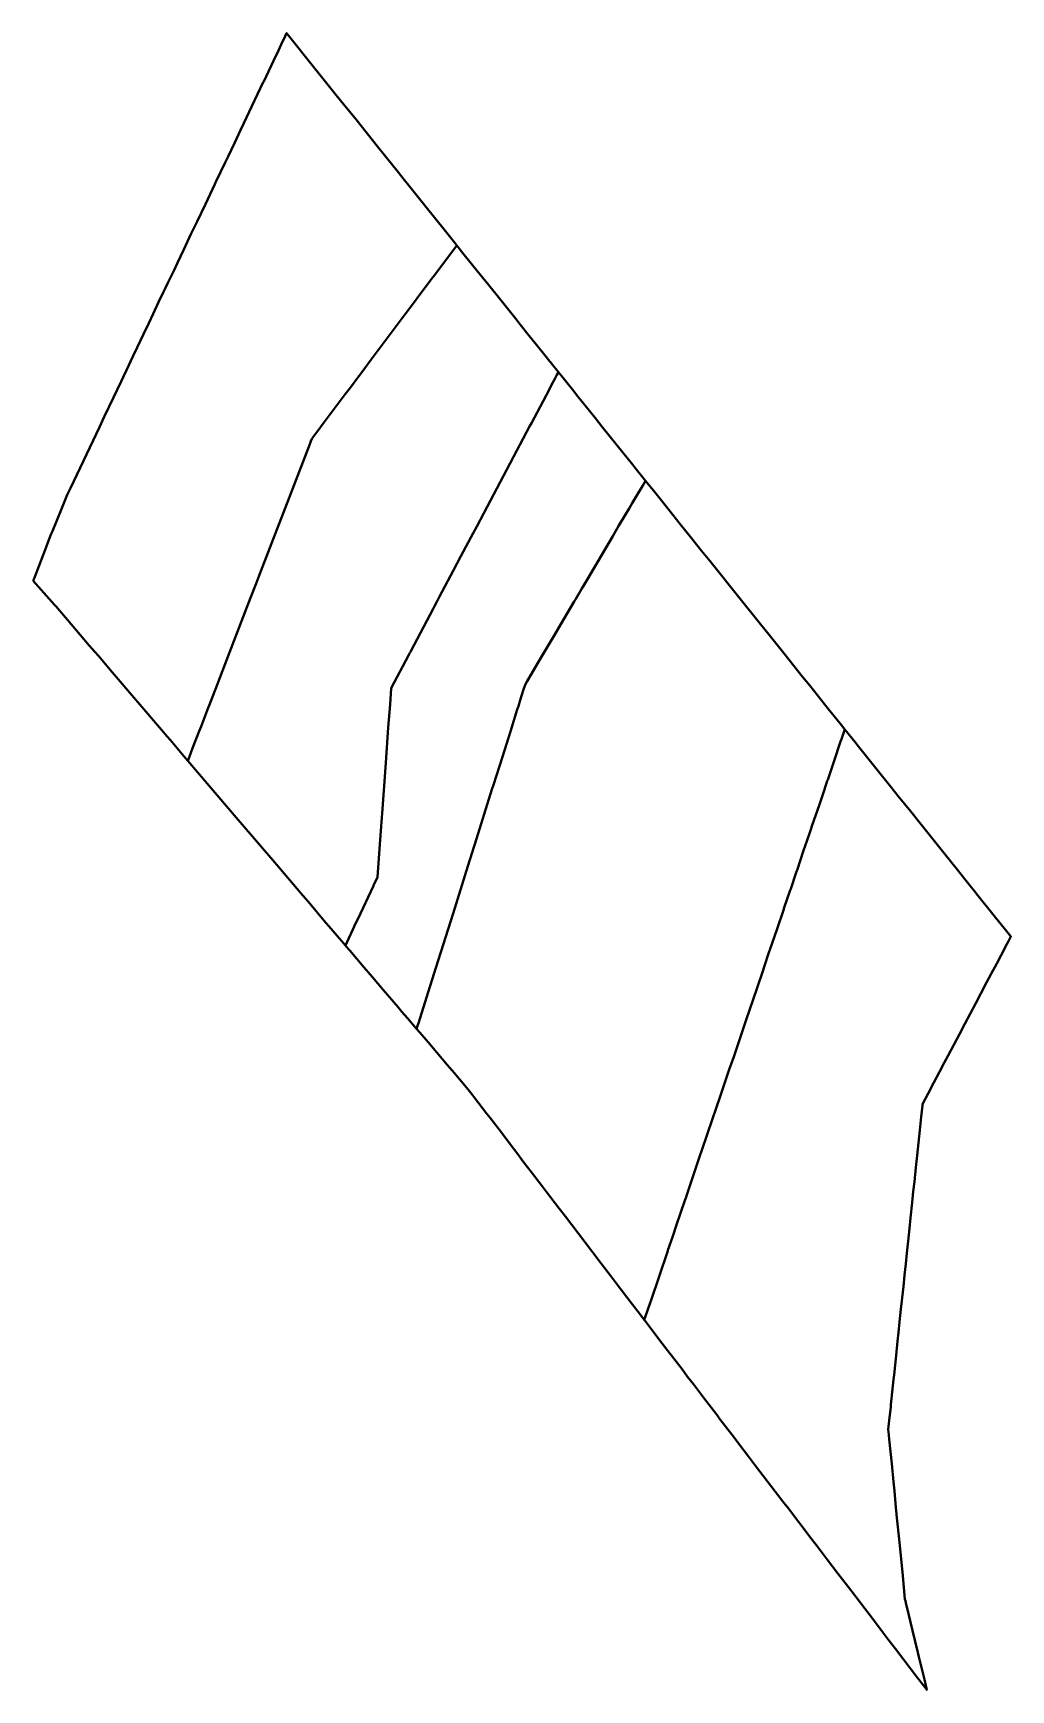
# Model space of a CAD drawing. Header units: metres. Extents: x 807773 to 807862, y 9157476 to 9157627.
import ezdxf

# ---------------------------------------------------------------- set-up
doc = ezdxf.new("R2010")
doc.units = ezdxf.units.M
doc.header["$MEASUREMENT"] = 0
doc.layers.add('2828-21243', color=1, linetype='Continuous')

msp = doc.modelspace()

# ---------------------------------------------------------------- linework, layer by layer
at = {"layer": '2828-21243', "color": 3, "lineweight": 40, "true_color": 0x00ff00}
for points in [[(807773.2, 9157576.97), (807775.17, 9157574.8), (807775.32, 9157574.63), (807776.69, 9157573.03), (807778.33, 9157571.1), (807778.84, 9157570.51), (807779.17, 9157570.13), (807780.42, 9157568.66), (807784.93, 9157563.38), (807785.43, 9157562.8), (807785.73, 9157562.44), (807785.88, 9157562.27), (807786.03, 9157562.09), (807786.97, 9157560.99), (807787.32, 9157560.58), (807787.44, 9157560.88), (807787.76, 9157561.72), (807788.37, 9157563.28), (807788.53, 9157563.71), (807789.18, 9157565.41), (807789.26, 9157565.6), (807789.27, 9157565.62), (807790, 9157567.51), (807790.98, 9157570.05), (807792.53, 9157574.08), (807793.05, 9157575.44), (807793.56, 9157576.74), (807793.84, 9157577.47), (807795.63, 9157582.12), (807795.9, 9157582.83), (807796.87, 9157585.34), (807798.46, 9157589.45), (807798.56, 9157589.71), (807798.64, 9157589.94), (807798.72, 9157590.04), (807799.44, 9157591), (807799.77, 9157591.44), (807800.32, 9157592.18), (807801.68, 9157593.99), (807802.15, 9157594.62), (807802.93, 9157595.65), (807802.95, 9157595.68), (807803.14, 9157595.93), (807804.05, 9157597.16), (807806.16, 9157599.97), (807807.15, 9157601.29), (807807.65, 9157601.95), (807808.78, 9157603.46), (807809.71, 9157604.7), (807809.77, 9157604.78), (807811.37, 9157606.92), (807811.86, 9157607.57), (807811.69, 9157607.79), (807810.71, 9157609.02), (807809.07, 9157611.06), (807807.62, 9157612.87), (807806.97, 9157613.67), (807806.54, 9157614.21), (807804.64, 9157616.58), (807802.67, 9157619.04), (807801.54, 9157620.45), (807800.87, 9157621.28), (807797.95, 9157624.91), (807797.25, 9157625.79), (807796.5, 9157626.72), (807796.34, 9157626.93), (807796.2, 9157626.64), (807795.85, 9157625.89), (807795.59, 9157625.35), (807795.14, 9157624.41), (807795.14, 9157624.4), (807794.25, 9157622.53), (807794.23, 9157622.49), (807794.21, 9157622.46), (807793.17, 9157620.27), (807792.43, 9157618.72), (807792.13, 9157618.09), (807791.57, 9157616.9), (807790.99, 9157615.68), (807790.73, 9157615.14), (807789.92, 9157613.42), (807789.86, 9157613.3), (807789.79, 9157613.15), (807788.92, 9157611.34), (807788.17, 9157609.76), (807787.94, 9157609.26), (807787.64, 9157608.65), (807786.93, 9157607.15), (807786.37, 9157605.97), (807786.03, 9157605.26), (807785.51, 9157604.16), (807785.29, 9157603.7), (807785.11, 9157603.33), (807784.66, 9157602.38), (807784.16, 9157601.32), (807783.76, 9157600.47), (807783.28, 9157599.47), (807782.7, 9157598.25), (807782.34, 9157597.5), (807781.73, 9157596.2), (807781.42, 9157595.56), (807781.23, 9157595.16), (807780.54, 9157593.7), (807779.73, 9157592), (807779.69, 9157591.93), (807779.26, 9157591.01), (807776.61, 9157585.44), (807776.31, 9157584.81), (807775.75, 9157583.45), (807774.96, 9157581.51), (807774.91, 9157581.39), (807774.88, 9157581.31), (807774.86, 9157581.27), (807774.65, 9157580.73), (807774.29, 9157579.81), (807774.24, 9157579.67), (807774.14, 9157579.41), (807773.35, 9157577.36)], [(807808.2, 9157536.12), (807808.48, 9157535.79), (807809.24, 9157534.91), (807810.03, 9157533.97), (807811.02, 9157532.82), (807811.61, 9157532.13), (807812.12, 9157531.53), (807812.91, 9157530.6), (807813.23, 9157530.18), (807813.43, 9157529.92), (807814.6, 9157528.39), (807814.9, 9157528), (807815.93, 9157526.66), (807816.81, 9157525.5), (807817.34, 9157524.81), (807817.99, 9157523.95), (807818.66, 9157523.08), (807819.65, 9157521.79), (807820.03, 9157521.29), (807821.22, 9157519.73), (807821.77, 9157519.01), (807822.93, 9157517.49), (807824.19, 9157515.84), (807824.28, 9157515.73), (807825.04, 9157514.73), (807825.95, 9157513.54), (807826.32, 9157513.06), (807827.38, 9157511.66), (807827.68, 9157511.27), (807828.62, 9157510.05), (807828.97, 9157509.58), (807829.23, 9157510.35), (807829.53, 9157511.22), (807829.56, 9157511.3), (807831.11, 9157515.88), (807831.13, 9157515.94), (807831.54, 9157517.14), (807831.92, 9157518.26), (807832.67, 9157520.48), (807832.78, 9157520.78), (807832.82, 9157520.9), (807834.05, 9157524.54), (807834.23, 9157525.07), (807835.2, 9157527.92), (807835.86, 9157529.86), (807836.73, 9157532.43), (807837.13, 9157533.59), (807838.27, 9157536.96), (807838.57, 9157537.83), (807839.26, 9157539.86), (807839.81, 9157541.49), (807839.88, 9157541.69), (807840.38, 9157543.17), (807840.43, 9157543.3), (807840.47, 9157543.41), (807841.06, 9157545.15), (807841.7, 9157547.05), (807841.72, 9157547.1), (807842.29, 9157548.77), (807842.3, 9157548.81), (807842.87, 9157550.49), (807842.89, 9157550.55), (807842.91, 9157550.6), (807843.51, 9157552.39), (807843.81, 9157553.25), (807844.14, 9157554.22), (807844.2, 9157554.4), (807844.27, 9157554.6), (807844.95, 9157556.6), (807845.31, 9157557.67), (807845.57, 9157558.43), (807845.67, 9157558.75), (807845.71, 9157558.85), (807846.2, 9157560.3), (807846.32, 9157560.65), (807846.83, 9157562.14), (807846.89, 9157562.32), (807846.96, 9157562.54), (807847.18, 9157563.17), (807847.24, 9157563.36), (807847.27, 9157563.44), (807846.84, 9157563.97), (807845.76, 9157565.32), (807844.07, 9157567.43), (807843.42, 9157568.24), (807841.7, 9157570.38), (807840.48, 9157571.9), (807839.46, 9157573.17), (807837.73, 9157575.33), (807834.94, 9157578.8), (807834.2, 9157579.73), (807833.28, 9157580.88), (807832.25, 9157582.16), (807831.57, 9157583.01), (807830.53, 9157584.3), (807829.92, 9157585.07), (807829.08, 9157586.11), (807828.8, 9157585.63), (807828.5, 9157585.14), (807827.87, 9157584.07), (807827.71, 9157583.79), (807827.58, 9157583.58), (807827.27, 9157583.04), (807826.66, 9157582.02), (807826.09, 9157581.05), (807823.78, 9157577.14), (807823.43, 9157576.54), (807823.27, 9157576.28), (807822.69, 9157575.29), (807822.58, 9157575.11), (807821.66, 9157573.54), (807820.71, 9157571.95), (807819.63, 9157570.12), (807819.03, 9157569.09), (807818.68, 9157568.49), (807818.29, 9157567.84), (807818.09, 9157567.51), (807817.92, 9157566.97), (807817.65, 9157566.11), (807817.48, 9157565.56), (807817.38, 9157565.24), (807816.75, 9157563.24), (807816.02, 9157560.93), (807815.21, 9157558.37), (807815.07, 9157557.94), (807813.66, 9157553.46), (807812.88, 9157550.97), (807811.52, 9157546.65), (807809.95, 9157541.69), (807809.11, 9157539), (807808.51, 9157537.12), (807808.37, 9157536.66), (807808.32, 9157536.5)], [(807828.97, 9157509.58), (807829.02, 9157509.52), (807829.88, 9157508.4), (807830.31, 9157507.83), (807831.12, 9157506.77), (807831.66, 9157506.07), (807832.42, 9157505.08), (807832.93, 9157504.4), (807833.46, 9157503.71), (807834.48, 9157502.38), (807835.52, 9157501.02), (807835.62, 9157500.89), (807835.88, 9157500.54), (807836.97, 9157499.12), (807838.1, 9157497.64), (807838.49, 9157497.13), (807839.13, 9157496.29), (807841.62, 9157493.04), (807841.86, 9157492.72), (807842.03, 9157492.5), (807844.2, 9157489.66), (807844.74, 9157488.95), (807845.67, 9157487.74), (807846.64, 9157486.47), (807847.81, 9157484.93), (807847.9, 9157484.81), (807849.88, 9157482.22), (807850.78, 9157481.04), (807851.23, 9157480.45), (807851.9, 9157479.58), (807852.66, 9157478.59), (807853.9, 9157476.96), (807854.47, 9157476.22), (807854.75, 9157475.85), (807854.65, 9157476.26), (807854.53, 9157476.78), (807854.03, 9157478.86), (807853.93, 9157479.25), (807853.45, 9157481.25), (807852.93, 9157483.41), (807852.88, 9157483.64), (807852.8, 9157483.97), (807852.76, 9157484.11), (807852.55, 9157486.26), (807852.46, 9157487.18), (807852.28, 9157488.99), (807852.22, 9157489.59), (807852.03, 9157491.54), (807851.9, 9157492.85), (807851.79, 9157493.99), (807851.71, 9157494.81), (807851.55, 9157496.46), (807851.33, 9157498.7), (807851.29, 9157499.09), (807851.24, 9157499.6), (807851.33, 9157500.4), (807851.46, 9157501.67), (807851.48, 9157501.83), (807851.72, 9157504.16), (807851.77, 9157504.58), (807851.95, 9157506.33), (807852.09, 9157507.64), (807852.17, 9157508.44), (807852.27, 9157509.41), (807852.39, 9157510.55), (807852.47, 9157511.31), (807852.51, 9157511.61), (807852.61, 9157512.63), (807852.72, 9157513.65), (807852.83, 9157514.71), (807852.93, 9157515.67), (807853.05, 9157516.76), (807853.17, 9157517.91), (807853.27, 9157518.9), (807853.42, 9157520.3), (807853.52, 9157521.3), (807853.62, 9157522.18), (807853.75, 9157523.48), (807853.87, 9157524.58), (807853.99, 9157525.73), (807854.11, 9157526.89), (807854.24, 9157528.09), (807854.35, 9157529.15), (807854.36, 9157529.27), (807854.87, 9157530.22), (807855.39, 9157531.22), (807855.92, 9157532.22), (807856.35, 9157533.04), (807856.7, 9157533.69), (807857.21, 9157534.66), (807857.72, 9157535.63), (807858.23, 9157536.59), (807858.71, 9157537.51), (807859.22, 9157538.48), (807859.68, 9157539.34), (807860.21, 9157540.35), (807860.62, 9157541.14), (807861.13, 9157542.1), (807861.53, 9157542.85), (807862.05, 9157543.85), (807862.2, 9157544.13), (807862.42, 9157544.55), (807861.93, 9157545.17), (807860.9, 9157546.44), (807859.3, 9157548.44), (807859.14, 9157548.64), (807858.84, 9157549.01), (807858.33, 9157549.64), (807857.43, 9157550.78), (807857.34, 9157550.89), (807857.28, 9157550.96), (807856.79, 9157551.57), (807854.11, 9157554.91), (807853.29, 9157555.94), (807852.14, 9157557.36), (807851.47, 9157558.2), (807850.11, 9157559.9), (807848.53, 9157561.86), (807848.22, 9157562.26), (807847.27, 9157563.44), (807847.24, 9157563.36), (807847.18, 9157563.17), (807846.96, 9157562.54), (807846.89, 9157562.32), (807846.83, 9157562.14), (807846.32, 9157560.65), (807846.2, 9157560.3), (807845.71, 9157558.85), (807845.67, 9157558.75), (807845.57, 9157558.43), (807845.31, 9157557.67), (807844.95, 9157556.6), (807844.27, 9157554.6), (807844.2, 9157554.4), (807844.14, 9157554.22), (807843.81, 9157553.25), (807843.51, 9157552.39), (807842.91, 9157550.6), (807842.89, 9157550.55), (807842.87, 9157550.49), (807842.3, 9157548.81), (807842.29, 9157548.77), (807841.72, 9157547.1), (807841.7, 9157547.05), (807841.06, 9157545.15), (807840.47, 9157543.41), (807840.43, 9157543.3), (807840.38, 9157543.17), (807839.88, 9157541.69), (807839.81, 9157541.49), (807839.26, 9157539.86), (807838.57, 9157537.83), (807838.27, 9157536.96), (807837.13, 9157533.59), (807836.73, 9157532.43), (807835.86, 9157529.86), (807835.2, 9157527.92), (807834.23, 9157525.07), (807834.05, 9157524.54), (807832.82, 9157520.9), (807832.78, 9157520.78), (807832.67, 9157520.48), (807831.92, 9157518.26), (807831.54, 9157517.14), (807831.13, 9157515.94), (807831.11, 9157515.88), (807829.56, 9157511.3), (807829.53, 9157511.22), (807829.23, 9157510.35)]]:
    msp.add_lwpolyline(points, close=True, dxfattribs=at)
at = {"layer": '2828-21243', "color": 4, "lineweight": 40, "true_color": 0x00ffff}
msp.add_lwpolyline([(807787.44, 9157560.88), (807787.32, 9157560.58), (807791.91, 9157555.2), (807795.43, 9157551.08), (807797.64, 9157548.49), (807798.44, 9157547.55), (807799.77, 9157545.99), (807800.59, 9157545.04), (807801.7, 9157543.73), (807802.02, 9157544.41), (807802.22, 9157544.84), (807802.66, 9157545.78), (807802.83, 9157546.13), (807804.25, 9157549.17), (807804.27, 9157549.21), (807804.62, 9157549.95), (807804.8, 9157552.53), (807804.92, 9157554.17), (807805.01, 9157555.41), (807805.04, 9157555.78), (807805.38, 9157560.39), (807805.61, 9157563.6), (807805.77, 9157565.72), (807805.87, 9157567.19), (807807.48, 9157570.23), (807807.52, 9157570.31), (807807.58, 9157570.42), (807807.6, 9157570.45), (807807.66, 9157570.56), (807809.7, 9157574.42), (807809.84, 9157574.68), (807810.07, 9157575.12), (807810.3, 9157575.56), (807811.54, 9157577.9), (807812.24, 9157579.22), (807813.35, 9157581.32), (807813.36, 9157581.33), (807813.68, 9157581.93), (807814.32, 9157583.15), (807818.54, 9157591.13), (807818.67, 9157591.37), (807819.73, 9157593.38), (807820.31, 9157594.47), (807820.47, 9157594.78), (807820.8, 9157595.4), (807821, 9157595.77), (807821.13, 9157596.02), (807820.52, 9157596.79), (807820.24, 9157597.13), (807820.01, 9157597.41), (807819.02, 9157598.65), (807818.48, 9157599.32), (807817.65, 9157600.37), (807817.25, 9157600.86), (807815.78, 9157602.69), (807814.78, 9157603.94), (807813.97, 9157604.95), (807813.43, 9157605.62), (807812.18, 9157607.18), (807812.11, 9157607.27), (807811.86, 9157607.57), (807811.37, 9157606.92), (807809.77, 9157604.78), (807809.71, 9157604.7), (807808.78, 9157603.46), (807807.65, 9157601.95), (807807.15, 9157601.29), (807806.16, 9157599.97), (807804.05, 9157597.16), (807803.14, 9157595.93), (807802.95, 9157595.68), (807802.93, 9157595.65), (807802.15, 9157594.62), (807801.68, 9157593.99), (807800.32, 9157592.18), (807799.77, 9157591.44), (807799.44, 9157591), (807798.72, 9157590.04), (807798.64, 9157589.94), (807798.56, 9157589.71), (807798.46, 9157589.45), (807796.87, 9157585.34), (807795.9, 9157582.83), (807795.63, 9157582.12), (807793.84, 9157577.47), (807793.56, 9157576.74), (807793.05, 9157575.44), (807792.53, 9157574.08), (807790.98, 9157570.05), (807790, 9157567.51), (807789.27, 9157565.62), (807789.26, 9157565.6), (807789.18, 9157565.41), (807788.53, 9157563.71), (807788.37, 9157563.28), (807787.76, 9157561.72)], close=True, dxfattribs=at)
at = {"layer": '2828-21243', "color": 40, "lineweight": 40, "true_color": 0xffbb00}
msp.add_lwpolyline([(807801.7, 9157543.73), (807801.77, 9157543.65), (807802.1, 9157543.27), (807803.39, 9157541.76), (807804.17, 9157540.84), (807805.16, 9157539.68), (807806.52, 9157538.09), (807806.86, 9157537.69), (807807.36, 9157537.11), (807808.2, 9157536.12), (807808.32, 9157536.5), (807808.37, 9157536.66), (807808.51, 9157537.12), (807809.11, 9157539), (807809.95, 9157541.69), (807811.52, 9157546.65), (807812.88, 9157550.97), (807813.66, 9157553.46), (807815.07, 9157557.94), (807815.21, 9157558.37), (807816.02, 9157560.93), (807816.75, 9157563.24), (807817.38, 9157565.24), (807817.48, 9157565.56), (807817.65, 9157566.11), (807817.92, 9157566.97), (807818.09, 9157567.51), (807818.29, 9157567.84), (807818.68, 9157568.49), (807819.03, 9157569.09), (807819.63, 9157570.12), (807820.71, 9157571.95), (807821.66, 9157573.54), (807822.58, 9157575.11), (807822.69, 9157575.29), (807823.27, 9157576.28), (807823.43, 9157576.54), (807823.78, 9157577.14), (807826.09, 9157581.05), (807826.66, 9157582.02), (807827.27, 9157583.04), (807827.58, 9157583.58), (807827.71, 9157583.79), (807827.87, 9157584.07), (807828.5, 9157585.14), (807828.8, 9157585.63), (807829.08, 9157586.11), (807828.12, 9157587.31), (807827.92, 9157587.56), (807827.15, 9157588.52), (807825.11, 9157591.06), (807824.48, 9157591.84), (807822.92, 9157593.79), (807822.41, 9157594.43), (807821.77, 9157595.23), (807821.13, 9157596.02), (807821, 9157595.77), (807820.8, 9157595.4), (807820.47, 9157594.78), (807820.31, 9157594.47), (807819.73, 9157593.38), (807818.67, 9157591.37), (807818.54, 9157591.13), (807814.32, 9157583.15), (807813.68, 9157581.93), (807813.36, 9157581.33), (807813.35, 9157581.32), (807812.24, 9157579.22), (807811.54, 9157577.9), (807810.3, 9157575.56), (807810.07, 9157575.12), (807809.84, 9157574.68), (807809.7, 9157574.42), (807807.66, 9157570.56), (807807.6, 9157570.45), (807807.58, 9157570.42), (807807.52, 9157570.31), (807807.48, 9157570.23), (807805.87, 9157567.19), (807805.77, 9157565.72), (807805.61, 9157563.6), (807805.38, 9157560.39), (807805.04, 9157555.78), (807805.01, 9157555.41), (807804.92, 9157554.17), (807804.8, 9157552.53), (807804.62, 9157549.95), (807804.27, 9157549.21), (807804.25, 9157549.17), (807802.83, 9157546.13), (807802.66, 9157545.78), (807802.22, 9157544.84), (807802.02, 9157544.41)], close=True, dxfattribs=at)

doc.saveas('drawing.dxf')
